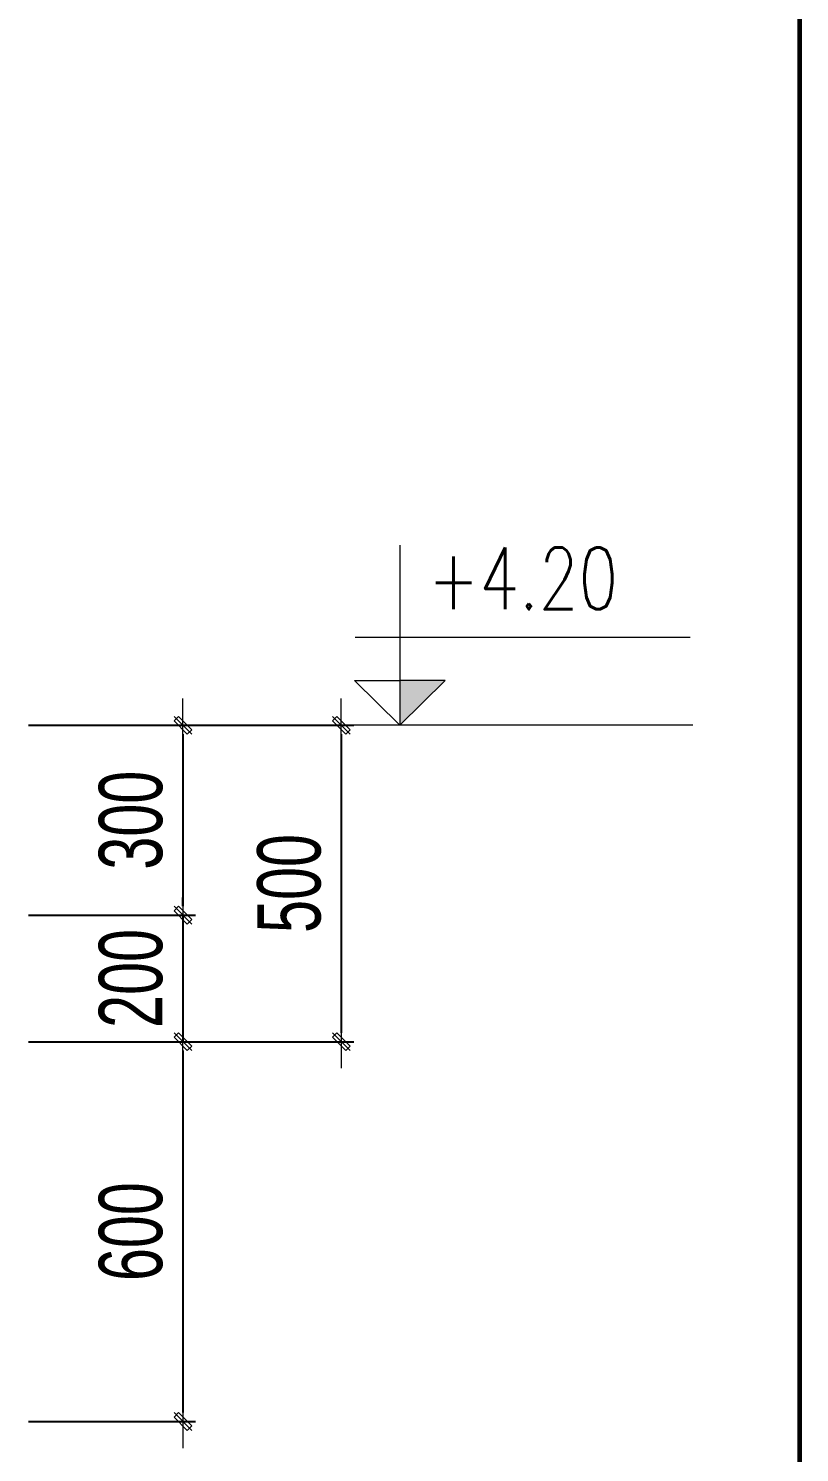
# Model space of a CAD drawing. Header units: millimetres. Extents: x -182770 to 489476, y -561170 to -280028.
# Drawn here: x 150432 to 153476, y -527396 to -521771 of the extents above; entities that cross this region are included whole.
import ezdxf
from ezdxf.enums import TextEntityAlignment as Align

# ---------------------------------------------------------------- set-up
doc = ezdxf.new("R2010")
doc.units = ezdxf.units.MM
doc.header["$MEASUREMENT"] = 0
doc.header["$PDMODE"] = 32
doc.layers.get('Defpoints').update_dxf_attribs({"color": 1})
for name, color, linetype, lineweight in [('EG Text1', 3, 'Continuous', 20), ('Khac', 156, 'Continuous', 9), ('Khungten_LCDI', 7, 'Continuous', 5), ('LC Dim', 8, 'Continuous', 18), ('LC Khac', 4, 'Continuous', 9), ('LC Net thay', 63, 'Continuous', 25), ('LC Text1', 3, 'Continuous', 20)]:
    doc.layers.add(name, color=color, linetype=linetype, lineweight=lineweight)
doc.styles.add('EG Huy', font='vnsimli.shx', dxfattribs={"width": 0.75})
doc.styles.add('HOATBIF', font='hoatbif.shx', dxfattribs={"width": 0.7})
doc.styles.add('Khungten', font='VHAVAN.TTF', dxfattribs={"width": 0.9, "height": 5000})
doc.styles.add('LC 1', font='VHAVANB.TTF')
doc.styles.add('LC 3', font='vnsimli.shx', dxfattribs={"width": 0.75})
doc.styles.add('Title', font='VHBLACK.TTF', dxfattribs={"width": 0.8})
doc.dimstyles.new('1-100', dxfattribs={"dimscale": 100, "dimtxt": 2.5, "dimasz": 0.35, "dimexe": 0.5, "dimexo": 0, "dimgap": 0.8, "dimtad": 1, "dimdec": 0, "dimzin": 0, "dimdsep": 46, "dimtxsty": 'HOATBIF', "dimblk1": 'DOT', "dimblk2": 'DOT', "dimsah": 1, "dimcen": -1, "dimdle": 1, "dimclrd": 256, "dimclre": 256, "dimclrt": 4, "dimadec": 3, "dimazin": 2, "dimtfac": 0.333333, "dimtdec": 0, "dimtix": 1, "dimtmove": 2, "dimatfit": 3, "dimldrblk": 'DOT', "dimfxl": 1, "dimtvp": 0.833333, "dimtolj": 1, "dimtzin": 0, "dimarcsym": 0})

# ---------------------------------------------------------------- blocks, each defined once
blk = doc.blocks.new('lcdi fix')
at = {"layer": 'Khungten_LCDI', "color": 5, "lineweight": 60}
blk.add_line((36600, 14650), (36600, -14650), dxfattribs=at)
at = {"color": 7, "style": 'Khungten', "width": 0.8}
for tag, p in [('REVISION', (39498.8, -10746.3)), ('NGAYHT', (39546.1, -11609.4))]:
    blk.add_attdef(tag, text='', height=200, dxfattribs=at).set_placement(p, align=Align.CENTER)
at = {"layer": 'LC Text1', "color": 3, "style": 'LC 1', "width": 1.834006}
for tag, p, p2 in [('TENBANVE1', (36912.7, -8885.8), (40339.1, -8885.8)), ('TENBANVE2', (36912.7, -9562.5), (40339.1, -9562.5))]:
    blk.add_attdef(tag, text='', height=250, dxfattribs=at).set_placement(p, p2, align=Align.FIT)
at = {"layer": 'LC Text1', "style": 'Title', "width": 0.7}
blk.add_attdef('SOBANVE', text='', height=250, dxfattribs=at).set_placement((39562, -13896.2), align=Align.CENTER)
blk = doc.blocks.new('CT')
at = {"layer": 'LC Khac'}
blk.add_hatch(color=252, dxfattribs=at).paths.add_polyline_path([(3.251, 1.597), (1.639, 1.597), (1.639, 0)])
at = {"layer": 'LC Khac', "color": 9, "ltscale": 50}
for p, q in [((0.046, 3.141), (11.999, 3.141)), ((12.091, 0), (0, 0))]:
    blk.add_line(p, q, dxfattribs=at)
for points in [[(1.639, 6.428), (1.639, 0)], [(1.639, 0), (0.027, 1.597), (1.639, 1.597)], [(1.639, 0), (3.251, 1.597), (1.639, 1.597)]]:
    blk.add_lwpolyline(points, dxfattribs=at)
at = {"layer": 'LC Khac', "color": 3, "style": 'LC 3', "width": 0.75}
blk.add_attdef('CT', (1.905, 3.503), '', height=2.2, dxfattribs=at)
blk = doc.blocks.new('DOT')
at = {"layer": 'LC Dim'}
blk.add_line((-3, 0), (3, 0), dxfattribs=at)
at = {"layer": 'LC Dim', "color": 4}
blk.add_line((-1, -1), (1, 1), dxfattribs=at)
blk.add_lwpolyline([(0.5, 1), (-1, -0.5), (-0.5, -1), (1, 0.5)], close=True, dxfattribs=at)
blk = doc.blocks.new('*D915')
at = {"layer": 'Defpoints', "color": 0, "ltscale": 2, "transparency": 16777216}
for p in [(150432.1, -524523.1), (150432.1, -525273.1), (151041.7, -525273.1)]:
    blk.add_point(p, dxfattribs=at)
at = {"layer": 'LC Dim', "lineweight": -2, "ltscale": 2, "transparency": 16777216}
for p, q in [((150432.1, -524523.1), (151091.7, -524523.1)), ((151041.7, -524558.1), (151041.7, -525238.1)), ((150432.1, -525273.1), (151091.7, -525273.1))]:
    blk.add_line(p, q, dxfattribs=at)
at = {"layer": 'LC Dim', "lineweight": -2, "ltscale": 2, "transparency": 16777216, "xscale": 35, "yscale": 35, "zscale": 35}
for p, rotation in [((151041.7, -524523.1), 90), ((151041.7, -525273.1), 270)]:
    blk.add_blockref('DOT', p, dxfattribs=dict(at, rotation=rotation))
at = {"layer": 'LC Dim', "color": 4, "ltscale": 2, "transparency": 16777216, "insert": (150836.7, -524898.1), "char_height": 250, "attachment_point": 5, "rotation": 90, "style": 'HOATBIF'}
blk.add_mtext('\\A1;300', dxfattribs=at)
blk = doc.blocks.new('_Dot')
at = {"color": 0, "linetype": 'ByBlock', "lineweight": -2}
blk.add_line((-0.5, 0), (-1, 0), dxfattribs=at)
at = {"color": 0, "linetype": 'ByBlock', "const_width": 0.5}
blk.add_lwpolyline([(-0.25, 0, 1), (0.25, 0, 1)], format="xyb", close=True, dxfattribs=at)
blk = doc.blocks.new('*D916')
at = {"layer": 'Defpoints', "color": 0, "ltscale": 2, "transparency": 16777216}
for p in [(150432.1, -525273.1), (150432.1, -525773.1), (151041.7, -525773.1)]:
    blk.add_point(p, dxfattribs=at)
at = {"layer": 'LC Dim', "lineweight": -2, "ltscale": 2, "transparency": 16777216}
for p, q in [((151041.7, -525238.1), (151041.7, -525203.1)), ((150432.1, -525273.1), (151091.7, -525273.1)), ((151041.7, -525273.1), (151041.7, -525773.1)), ((150432.1, -525773.1), (151091.7, -525773.1)), ((151041.7, -525808.1), (151041.7, -525843.1))]:
    blk.add_line(p, q, dxfattribs=at)
at = {"layer": 'LC Dim', "lineweight": -2, "ltscale": 2, "transparency": 16777216, "xscale": 35, "yscale": 35, "zscale": 35}
for p, rotation in [((151041.7, -525273.1), 270), ((151041.7, -525773.1), 90)]:
    blk.add_blockref('DOT', p, dxfattribs=dict(at, rotation=rotation))
at = {"layer": 'LC Dim', "color": 4, "ltscale": 2, "transparency": 16777216, "insert": (150836.7, -525523.1), "char_height": 250, "attachment_point": 5, "rotation": 90, "style": 'HOATBIF'}
blk.add_mtext('\\A1;200', dxfattribs=at)
blk = doc.blocks.new('*D917')
at = {"layer": 'Defpoints', "color": 0, "ltscale": 2, "transparency": 16777216}
for p in [(150432.1, -525773.1), (150432.1, -527273.1), (151041.7, -527273.1)]:
    blk.add_point(p, dxfattribs=at)
at = {"layer": 'LC Dim', "lineweight": -2, "ltscale": 2, "transparency": 16777216}
for p, q in [((150432.1, -525773.1), (151091.7, -525773.1)), ((151041.7, -525808.1), (151041.7, -527238.1)), ((150432.1, -527273.1), (151091.7, -527273.1))]:
    blk.add_line(p, q, dxfattribs=at)
at = {"layer": 'LC Dim', "lineweight": -2, "ltscale": 2, "transparency": 16777216, "xscale": 35, "yscale": 35, "zscale": 35}
for p, rotation in [((151041.7, -525773.1), 90), ((151041.7, -527273.1), 270)]:
    blk.add_blockref('DOT', p, dxfattribs=dict(at, rotation=rotation))
at = {"layer": 'LC Dim', "color": 4, "ltscale": 2, "transparency": 16777216, "insert": (150836.7, -526523.1), "char_height": 250, "attachment_point": 5, "rotation": 90, "style": 'HOATBIF'}
blk.add_mtext('\\A1;600', dxfattribs=at)
blk = doc.blocks.new('*D918')
at = {"layer": 'Defpoints', "color": 0, "ltscale": 2, "transparency": 16777216}
for p in [(150432.1, -524523.1), (150432.1, -525773.1), (151666.9, -525773.1)]:
    blk.add_point(p, dxfattribs=at)
at = {"layer": 'LC Dim', "lineweight": -2, "ltscale": 2, "transparency": 16777216}
for p, q in [((150432.1, -524523.1), (151716.9, -524523.1)), ((151666.9, -524558.1), (151666.9, -525738.1)), ((150432.1, -525773.1), (151716.9, -525773.1))]:
    blk.add_line(p, q, dxfattribs=at)
at = {"layer": 'LC Dim', "lineweight": -2, "ltscale": 2, "transparency": 16777216, "xscale": 35, "yscale": 35, "zscale": 35}
for p, rotation in [((151666.9, -524523.1), 90), ((151666.9, -525773.1), 270)]:
    blk.add_blockref('DOT', p, dxfattribs=dict(at, rotation=rotation))
at = {"layer": 'LC Dim', "color": 4, "ltscale": 2, "transparency": 16777216, "insert": (151461.9, -525148.1), "char_height": 250, "attachment_point": 5, "rotation": 90, "style": 'HOATBIF'}
blk.add_mtext('\\A1;500', dxfattribs=at)

msp = doc.modelspace()

# ---------------------------------------------------------------- block references
at = {"layer": 'EG Text1'}
ref = msp.add_blockref('CT', (151716.9, -524523.1), dxfattribs=dict(at, xscale=110.6268069788348, yscale=110.6268069788348, zscale=110.6268069788348))
ref.add_attrib('CT', '+4.20', (152008.8, -524065), dxfattribs={"layer": 'Khac', "color": 3, "height": 243.38, "style": 'EG Huy', "width": 0.75})
at = {"layer": 'LC Net thay'}
msp.add_blockref('lcdi fix', (116876.1, -527438.8), dxfattribs=at)

# ---------------------------------------------------------------- dimensions: what is measured, and where the dimension line sits
at = {"layer": 'LC Dim', "ltscale": 2}
for base, p1, p2, picture, middle in [((151041.7, -525273.1), (150432.1, -524523.1), (150432.1, -525273.1), '*D915', (150836.7, -524898.1)), ((151666.9, -525773.1), (150432.1, -524523.1), (150432.1, -525773.1), '*D918', (151461.9, -525148.1)), ((151041.7, -525773.1), (150432.1, -525273.1), (150432.1, -525773.1), '*D916', (150836.7, -525523.1)), ((151041.7, -527273.1), (150432.1, -525773.1), (150432.1, -527273.1), '*D917', (150836.7, -526523.1))]:
    dim = msp.add_linear_dim(base=base, p1=p1, p2=p2, angle=90, dimstyle='1-100', override={"dimlfac": 0.4}, dxfattribs=at)
    dim.commit()
    dim.dimension.update_dxf_attribs({"geometry": picture, "text_midpoint": middle})

doc.saveas('drawing.dxf')
